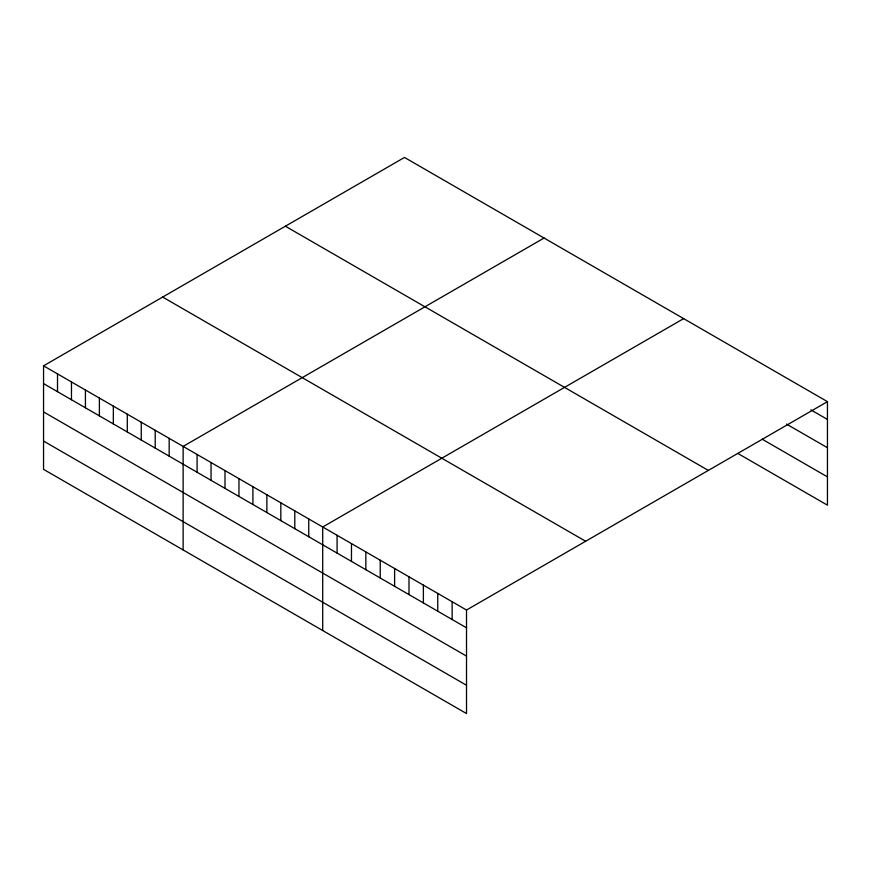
<?xml version="1.0" encoding="UTF-8"?>
<svg xmlns="http://www.w3.org/2000/svg" width="871" height="871" viewBox="0 0 871 871"><rect width="100%" height="100%" fill="white"/><g stroke="black" fill="none" stroke-linecap="round" stroke-linejoin="round"><path stroke-width="1.31" d="M43.55 365.831L466.518 610.027L466.518 713.556L43.55 469.349L43.55 365.831L404.482 157.444L827.45 401.651L827.45 505.169L737.846 453.443M544.059 238.033L183.128 446.409L183.128 549.939M683.637 318.623L322.706 526.999L322.706 630.528M466.518 610.027L827.45 401.651M810.857 409.86L827.45 419.441M786.524 424.101L827.45 447.727M762.179 439.202L827.45 476.883M285.372 226.21L708.341 470.416M162.659 297.065L585.628 541.261M43.55 383.621L466.518 627.817M43.55 411.907L466.518 656.113M43.55 441.064L466.518 685.259M452.136 601.719L452.136 619.521M437.754 593.423L437.754 611.213M423.382 585.116L423.382 602.906M409 576.82L409 594.61M394.617 568.513L394.617 586.303M380.235 560.205L380.235 578.006M365.853 551.909L365.853 569.699M351.47 543.602L351.47 561.392M337.088 535.306L337.088 553.096M308.748 518.942L308.748 536.732M294.79 510.885L294.79 528.675M280.832 502.828L280.832 520.618M266.874 494.761L266.874 512.562M252.917 486.704L252.917 504.494M238.959 478.647L238.959 496.437M225.001 470.59L225.001 488.381M211.043 462.534L211.043 480.324M197.086 454.477L197.086 472.267M169.17 438.353L169.17 456.143M155.212 430.296L155.212 448.086M141.254 422.239L141.254 440.029M127.297 414.182L127.297 431.972M113.339 406.126L113.339 423.916M99.381 398.058L99.381 415.859M85.423 390.001L85.423 407.791M71.466 381.944L71.466 399.735M57.508 373.888L57.508 391.678"/></g></svg>
